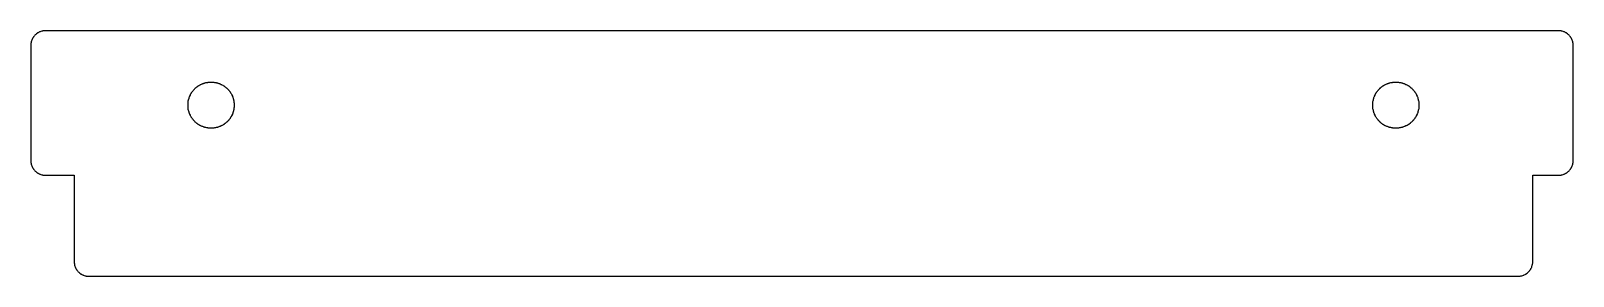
# Model space of a CAD drawing. Header units: metres. Extents: x -3 to 104, y -7 to 10.
import ezdxf

# ---------------------------------------------------------------- set-up
doc = ezdxf.new("R2010")
doc.units = ezdxf.units.M

msp = doc.modelspace()

# ---------------------------------------------------------------- linework, layer by layer
for p, q in [((-2.78, 9.63), (-2.8, 9.6)), ((-2.77, 9.64), (-2.78, 9.63)), ((-2.75, 9.66), (-2.77, 9.64)), ((-2.72, 9.69), (-2.75, 9.66)), ((-2.69, 9.72), (-2.72, 9.69)), ((-2.66, 9.75), (-2.69, 9.72)), ((-2.64, 9.77), (-2.66, 9.75)), ((-2.63, 9.78), (-2.64, 9.77)), ((-2.6, 9.8), (-2.63, 9.78)), ((-2.59, 9.81), (-2.6, 9.8)), ((-2.57, 9.82), (-2.59, 9.81)), ((-2.56, 9.83), (-2.57, 9.82)), ((-2.54, 9.84), (-2.56, 9.83)), ((-2.53, 9.85), (-2.54, 9.84)), ((-2.51, 9.86), (-2.53, 9.85)), ((-2.5, 9.87), (-2.51, 9.86)), ((-2.48, 9.88), (-2.5, 9.87)), ((-2.47, 9.88), (-2.48, 9.88)), ((-2.42, 9.91), (-2.47, 9.88)), ((-2.41, 9.91), (-2.42, 9.91)), ((-2.39, 9.92), (-2.41, 9.91)), ((-2.38, 9.93), (-2.39, 9.92)), ((-2.36, 9.93), (-2.38, 9.93)), ((-2.31, 9.95), (-2.36, 9.93)), ((-2.24, 9.97), (-2.31, 9.95)), ((-2.22, 9.97), (-2.24, 9.97)), ((-2.21, 9.98), (-2.22, 9.97)), ((-2.19, 9.98), (-2.21, 9.98)), ((-2.17, 9.98), (-2.19, 9.98)), ((-2.16, 9.99), (-2.17, 9.98)), ((-2.14, 9.99), (-2.16, 9.99)), ((-2.07, 10), (-2.14, 9.99)), ((-2.05, 10), (-2.07, 10)), ((-2.04, 10), (-2.05, 10)), ((-2.02, 10), (-2.04, 10)), ((102.77, 10), (-2.02, 10)), ((102.78, 10), (102.77, 10)), ((102.8, 10), (102.78, 10)), ((102.82, 10), (102.8, 10)), ((102.89, 9.99), (102.82, 10)), ((102.91, 9.99), (102.89, 9.99)), ((102.92, 9.98), (102.91, 9.99)), ((102.94, 9.98), (102.92, 9.98)), ((102.96, 9.98), (102.94, 9.98)), ((102.97, 9.97), (102.96, 9.98)), ((102.99, 9.97), (102.97, 9.97)), ((103.06, 9.95), (102.99, 9.97)), ((103.11, 9.93), (103.06, 9.95)), ((103.12, 9.93), (103.11, 9.93)), ((103.14, 9.92), (103.12, 9.93)), ((103.16, 9.91), (103.14, 9.92)), ((103.17, 9.91), (103.16, 9.91)), ((103.22, 9.88), (103.17, 9.91)), ((103.23, 9.88), (103.22, 9.88)), ((103.25, 9.87), (103.23, 9.88)), ((103.27, 9.86), (103.25, 9.87)), ((103.28, 9.85), (103.27, 9.86)), ((103.3, 9.84), (103.28, 9.85)), ((103.31, 9.83), (103.3, 9.84)), ((103.32, 9.82), (103.31, 9.83)), ((103.34, 9.81), (103.32, 9.82)), ((103.35, 9.8), (103.34, 9.81)), ((103.38, 9.78), (103.35, 9.8)), ((103.39, 9.77), (103.38, 9.78)), ((103.41, 9.75), (103.39, 9.77)), ((103.44, 9.72), (103.41, 9.75)), ((103.47, 9.69), (103.44, 9.72)), ((103.5, 9.66), (103.47, 9.69)), ((103.52, 9.64), (103.5, 9.66)), ((103.53, 9.63), (103.52, 9.64)), ((103.55, 9.6), (103.53, 9.63)), ((-2.99, 9.14), (-3, 9.07)), ((-3, 9.07), (-3, 9.05)), ((-3, 9.05), (-3, 9.04)), ((-3, 9.04), (-3, 9.02)), ((-3, 9.02), (-3, 0.98)), ((-2.98, 9.17), (-2.99, 9.16)), ((-2.99, 9.16), (-2.99, 9.14)), ((-2.97, 9.22), (-2.98, 9.21)), ((-2.98, 9.21), (-2.98, 9.19)), ((-2.98, 9.19), (-2.98, 9.17)), ((-2.95, 9.31), (-2.97, 9.24)), ((-2.97, 9.24), (-2.97, 9.22)), ((-2.93, 9.36), (-2.95, 9.31)), ((-2.92, 9.39), (-2.93, 9.38)), ((-2.93, 9.38), (-2.93, 9.36)), ((-2.91, 9.41), (-2.92, 9.39)), ((-2.88, 9.47), (-2.91, 9.42)), ((-2.91, 9.42), (-2.91, 9.41)), ((-2.87, 9.5), (-2.88, 9.48)), ((-2.88, 9.48), (-2.88, 9.47)), ((-2.86, 9.51), (-2.87, 9.5)), ((-2.85, 9.53), (-2.86, 9.51)), ((-2.84, 9.54), (-2.85, 9.53)), ((-2.83, 9.56), (-2.84, 9.54)), ((-2.82, 9.57), (-2.83, 9.56)), ((-2.81, 9.59), (-2.82, 9.57)), ((-2.8, 9.6), (-2.81, 9.59)), ((103.56, 9.59), (103.55, 9.6)), ((103.57, 9.57), (103.56, 9.59)), ((103.58, 9.56), (103.57, 9.57)), ((103.59, 9.54), (103.58, 9.56)), ((103.6, 9.53), (103.59, 9.54)), ((103.61, 9.51), (103.6, 9.53)), ((103.62, 9.5), (103.61, 9.51)), ((103.62, 9.48), (103.62, 9.5)), ((103.63, 9.47), (103.62, 9.48)), ((103.66, 9.42), (103.63, 9.47)), ((103.66, 9.41), (103.66, 9.42)), ((103.67, 9.39), (103.66, 9.41)), ((103.68, 9.38), (103.67, 9.39)), ((103.68, 9.36), (103.68, 9.38)), ((103.7, 9.31), (103.68, 9.36)), ((103.72, 9.24), (103.7, 9.31)), ((103.72, 9.22), (103.72, 9.24)), ((103.73, 9.21), (103.72, 9.22)), ((103.73, 9.19), (103.73, 9.21)), ((103.73, 9.17), (103.73, 9.19)), ((103.74, 9.16), (103.73, 9.17)), ((103.74, 9.14), (103.74, 9.16)), ((103.75, 9.07), (103.74, 9.14)), ((103.75, 9.05), (103.75, 9.07)), ((103.75, 9.04), (103.75, 9.05)), ((103.75, 9.02), (103.75, 9.04)), ((103.75, 0.98), (103.75, 9.02)), ((9.06, 6.4), (9.12, 6.41)), ((9.12, 6.41), (9.17, 6.42)), ((9.17, 6.42), (9.22, 6.43)), ((9.22, 6.43), (9.25, 6.43)), ((9.25, 6.43), (9.28, 6.44)), ((9.28, 6.44), (9.31, 6.44)), ((9.31, 6.44), (9.34, 6.44)), ((9.34, 6.44), (9.36, 6.45)), ((9.36, 6.45), (9.39, 6.45)), ((9.39, 6.45), (9.45, 6.45)), ((9.45, 6.45), (9.5, 6.45)), ((9.5, 6.45), (9.56, 6.45)), ((9.56, 6.45), (9.59, 6.45)), ((9.59, 6.45), (9.61, 6.44)), ((9.61, 6.44), (9.64, 6.44)), ((9.64, 6.44), (9.67, 6.44)), ((9.67, 6.44), (9.7, 6.43)), ((9.7, 6.43), (9.73, 6.43)), ((9.73, 6.43), (9.78, 6.42)), ((9.78, 6.42), (9.83, 6.41)), ((9.83, 6.41), (9.86, 6.4)), ((91.06, 6.4), (91.12, 6.41)), ((91.12, 6.41), (91.17, 6.42)), ((91.17, 6.42), (91.22, 6.43)), ((91.22, 6.43), (91.25, 6.43)), ((91.25, 6.43), (91.28, 6.44)), ((91.28, 6.44), (91.31, 6.44)), ((91.31, 6.44), (91.34, 6.44)), ((91.34, 6.44), (91.36, 6.45)), ((91.36, 6.45), (91.39, 6.45)), ((91.39, 6.45), (91.45, 6.45)), ((91.45, 6.45), (91.5, 6.45)), ((91.5, 6.45), (91.56, 6.45)), ((91.56, 6.45), (91.59, 6.45)), ((91.59, 6.45), (91.61, 6.44)), ((91.61, 6.44), (91.64, 6.44)), ((91.64, 6.44), (91.67, 6.44)), ((91.67, 6.44), (91.7, 6.43)), ((91.7, 6.43), (91.73, 6.43)), ((91.73, 6.43), (91.78, 6.42)), ((91.78, 6.42), (91.83, 6.41)), ((91.83, 6.41), (91.86, 6.4)), ((7.95, 5.34), (7.96, 5.37)), ((7.95, 5.32), (7.95, 5.34)), ((7.96, 5.37), (7.98, 5.42)), ((7.98, 5.42), (7.99, 5.45)), ((7.99, 5.45), (8, 5.48)), ((8, 5.48), (8.04, 5.55)), ((8.04, 5.55), (8.05, 5.58)), ((8.05, 5.58), (8.06, 5.6)), ((8.06, 5.6), (8.08, 5.63)), ((8.08, 5.63), (8.09, 5.65)), ((8.09, 5.65), (8.1, 5.67)), ((8.1, 5.67), (8.12, 5.7)), ((8.12, 5.7), (8.13, 5.72)), ((8.13, 5.72), (8.15, 5.75)), ((8.15, 5.75), (8.16, 5.77)), ((8.16, 5.77), (8.21, 5.83)), ((8.21, 5.83), (8.23, 5.86)), ((8.23, 5.86), (8.25, 5.88)), ((8.25, 5.88), (8.27, 5.9)), ((8.27, 5.9), (8.29, 5.92)), ((8.29, 5.92), (8.3, 5.94)), ((8.3, 5.94), (8.32, 5.96)), ((8.32, 5.96), (8.36, 6)), ((8.36, 6), (8.38, 6.02)), ((8.38, 6.02), (8.4, 6.04)), ((8.4, 6.04), (8.43, 6.06)), ((8.43, 6.06), (8.45, 6.08)), ((8.45, 6.08), (8.47, 6.09)), ((8.47, 6.09), (8.49, 6.11)), ((8.49, 6.11), (8.51, 6.13)), ((8.51, 6.13), (8.53, 6.14)), ((8.53, 6.14), (8.56, 6.16)), ((8.56, 6.16), (8.58, 6.18)), ((8.58, 6.18), (8.6, 6.19)), ((8.6, 6.19), (8.63, 6.21)), ((8.63, 6.21), (8.65, 6.22)), ((8.65, 6.22), (8.67, 6.24)), ((8.67, 6.24), (8.72, 6.26)), ((8.72, 6.26), (8.75, 6.28)), ((8.75, 6.28), (8.77, 6.29)), ((8.77, 6.29), (8.85, 6.32)), ((8.85, 6.32), (8.88, 6.33)), ((8.88, 6.33), (8.9, 6.34)), ((8.9, 6.34), (8.95, 6.36)), ((8.95, 6.36), (8.98, 6.37)), ((8.98, 6.37), (9.01, 6.38)), ((9.01, 6.38), (9.03, 6.39)), ((9.03, 6.39), (9.06, 6.4)), ((9.86, 6.4), (9.89, 6.4)), ((9.89, 6.4), (9.92, 6.39)), ((9.92, 6.39), (9.94, 6.38)), ((9.94, 6.38), (9.97, 6.37)), ((9.97, 6.37), (10, 6.36)), ((10, 6.36), (10.05, 6.34)), ((10.05, 6.34), (10.07, 6.33)), ((10.07, 6.33), (10.1, 6.32)), ((10.1, 6.32), (10.18, 6.29)), ((10.18, 6.29), (10.2, 6.28)), ((10.2, 6.28), (10.23, 6.26)), ((10.23, 6.26), (10.28, 6.24)), ((10.28, 6.24), (10.3, 6.22)), ((10.3, 6.22), (10.32, 6.21)), ((10.32, 6.21), (10.35, 6.19)), ((10.35, 6.19), (10.37, 6.18)), ((10.37, 6.18), (10.39, 6.16)), ((10.39, 6.16), (10.41, 6.14)), ((10.41, 6.14), (10.44, 6.13)), ((10.44, 6.13), (10.46, 6.11)), ((10.46, 6.11), (10.48, 6.09)), ((10.48, 6.09), (10.5, 6.08)), ((10.5, 6.08), (10.52, 6.06)), ((10.52, 6.06), (10.55, 6.04)), ((10.55, 6.04), (10.57, 6.02)), ((10.57, 6.02), (10.59, 6)), ((10.59, 6), (10.63, 5.96)), ((10.63, 5.96), (10.65, 5.94)), ((10.65, 5.94), (10.66, 5.92)), ((10.66, 5.92), (10.68, 5.9)), ((10.68, 5.9), (10.7, 5.88)), ((10.7, 5.88), (10.72, 5.86)), ((10.72, 5.86), (10.74, 5.83)), ((10.74, 5.83), (10.75, 5.81)), ((10.75, 5.81), (10.77, 5.79)), ((10.77, 5.79), (10.79, 5.77)), ((10.79, 5.77), (10.8, 5.75)), ((10.8, 5.75), (10.82, 5.72)), ((10.82, 5.72), (10.83, 5.7)), ((10.83, 5.7), (10.85, 5.67)), ((10.85, 5.67), (10.86, 5.65)), ((10.86, 5.65), (10.89, 5.6)), ((10.89, 5.6), (10.9, 5.58)), ((10.9, 5.58), (10.91, 5.55)), ((10.91, 5.55), (10.95, 5.48)), ((10.95, 5.48), (10.96, 5.45)), ((10.96, 5.45), (10.97, 5.42)), ((10.97, 5.42), (10.99, 5.37)), ((10.99, 5.37), (11, 5.34)), ((11, 5.34), (11, 5.32)), ((89.95, 5.34), (89.96, 5.37)), ((89.95, 5.32), (89.95, 5.34)), ((89.96, 5.37), (89.98, 5.42)), ((89.98, 5.42), (89.99, 5.45)), ((89.99, 5.45), (90, 5.48)), ((90, 5.48), (90.04, 5.55)), ((90.04, 5.55), (90.05, 5.58)), ((90.05, 5.58), (90.06, 5.6)), ((90.06, 5.6), (90.08, 5.63)), ((90.08, 5.63), (90.09, 5.65)), ((90.09, 5.65), (90.1, 5.67)), ((90.1, 5.67), (90.12, 5.7)), ((90.12, 5.7), (90.13, 5.72)), ((90.13, 5.72), (90.15, 5.75)), ((90.15, 5.75), (90.16, 5.77)), ((90.16, 5.77), (90.21, 5.83)), ((90.21, 5.83), (90.23, 5.86)), ((90.23, 5.86), (90.25, 5.88)), ((90.25, 5.88), (90.27, 5.9)), ((90.27, 5.9), (90.29, 5.92)), ((90.29, 5.92), (90.3, 5.94)), ((90.3, 5.94), (90.32, 5.96)), ((90.32, 5.96), (90.36, 6)), ((90.36, 6), (90.38, 6.02)), ((90.38, 6.02), (90.4, 6.04)), ((90.4, 6.04), (90.43, 6.06)), ((90.43, 6.06), (90.45, 6.08)), ((90.45, 6.08), (90.47, 6.09)), ((90.47, 6.09), (90.49, 6.11)), ((90.49, 6.11), (90.51, 6.13)), ((90.51, 6.13), (90.53, 6.14)), ((90.53, 6.14), (90.56, 6.16)), ((90.56, 6.16), (90.58, 6.18)), ((90.58, 6.18), (90.6, 6.19)), ((90.6, 6.19), (90.63, 6.21)), ((90.63, 6.21), (90.65, 6.22)), ((90.65, 6.22), (90.67, 6.24)), ((90.67, 6.24), (90.72, 6.26)), ((90.72, 6.26), (90.75, 6.28)), ((90.75, 6.28), (90.77, 6.29)), ((90.77, 6.29), (90.85, 6.32)), ((90.85, 6.32), (90.88, 6.33)), ((90.88, 6.33), (90.9, 6.34)), ((90.9, 6.34), (90.95, 6.36)), ((90.95, 6.36), (90.98, 6.37)), ((90.98, 6.37), (91.01, 6.38)), ((91.01, 6.38), (91.03, 6.39)), ((91.03, 6.39), (91.06, 6.4)), ((91.86, 6.4), (91.89, 6.4)), ((91.89, 6.4), (91.92, 6.39)), ((91.92, 6.39), (91.94, 6.38)), ((91.94, 6.38), (91.97, 6.37)), ((91.97, 6.37), (92, 6.36)), ((92, 6.36), (92.05, 6.34)), ((92.05, 6.34), (92.07, 6.33)), ((92.07, 6.33), (92.1, 6.32)), ((92.1, 6.32), (92.18, 6.29)), ((92.18, 6.29), (92.2, 6.28)), ((92.2, 6.28), (92.23, 6.26)), ((92.23, 6.26), (92.28, 6.24)), ((92.28, 6.24), (92.3, 6.22)), ((92.3, 6.22), (92.32, 6.21)), ((92.32, 6.21), (92.35, 6.19)), ((92.35, 6.19), (92.37, 6.18)), ((92.37, 6.18), (92.39, 6.16)), ((92.39, 6.16), (92.42, 6.14)), ((92.42, 6.14), (92.44, 6.13)), ((92.44, 6.13), (92.46, 6.11)), ((92.46, 6.11), (92.48, 6.09)), ((92.48, 6.09), (92.5, 6.08)), ((92.5, 6.08), (92.52, 6.06)), ((92.52, 6.06), (92.55, 6.04)), ((92.55, 6.04), (92.57, 6.02)), ((92.57, 6.02), (92.59, 6)), ((92.59, 6), (92.63, 5.96)), ((92.63, 5.96), (92.65, 5.94)), ((92.65, 5.94), (92.66, 5.92)), ((92.66, 5.92), (92.68, 5.9)), ((92.68, 5.9), (92.7, 5.88)), ((92.7, 5.88), (92.72, 5.86)), ((92.72, 5.86), (92.74, 5.83)), ((92.74, 5.83), (92.75, 5.81)), ((92.75, 5.81), (92.77, 5.79)), ((92.77, 5.79), (92.79, 5.77)), ((92.79, 5.77), (92.8, 5.75)), ((92.8, 5.75), (92.82, 5.72)), ((92.82, 5.72), (92.83, 5.7)), ((92.83, 5.7), (92.85, 5.67)), ((92.85, 5.67), (92.86, 5.65)), ((92.86, 5.65), (92.89, 5.6)), ((92.89, 5.6), (92.9, 5.58)), ((92.9, 5.58), (92.91, 5.55)), ((92.91, 5.55), (92.95, 5.48)), ((92.95, 5.48), (92.96, 5.45)), ((92.96, 5.45), (92.97, 5.42)), ((92.97, 5.42), (92.99, 5.37)), ((92.99, 5.37), (93, 5.34)), ((93, 5.34), (93, 5.32)), ((7.88, 5.02), (7.89, 5.04)), ((7.88, 4.99), (7.88, 5.02)), ((7.88, 4.96), (7.88, 4.99)), ((7.88, 4.93), (7.88, 4.96)), ((7.88, 4.88), (7.88, 4.93)), ((7.88, 4.82), (7.88, 4.88)), ((7.88, 4.77), (7.88, 4.82)), ((7.88, 4.74), (7.88, 4.77)), ((7.88, 4.71), (7.88, 4.74)), ((7.88, 4.68), (7.88, 4.71)), ((7.89, 4.66), (7.88, 4.68)), ((7.89, 5.1), (7.9, 5.16)), ((7.89, 5.07), (7.89, 5.1)), ((7.89, 5.04), (7.89, 5.07)), ((7.89, 4.63), (7.89, 4.66)), ((7.89, 4.6), (7.89, 4.63)), ((7.9, 4.54), (7.89, 4.6)), ((7.9, 5.16), (7.92, 5.21)), ((7.92, 4.49), (7.9, 4.54)), ((7.92, 5.24), (7.93, 5.26)), ((7.92, 5.21), (7.92, 5.24)), ((7.93, 4.44), (7.92, 4.49)), ((7.93, 5.26), (7.94, 5.29)), ((7.94, 4.41), (7.93, 4.44)), ((7.94, 5.29), (7.95, 5.32)), ((7.95, 4.38), (7.94, 4.41)), ((7.95, 4.36), (7.95, 4.38)), ((7.96, 4.33), (7.95, 4.36)), ((7.98, 4.28), (7.96, 4.33)), ((7.99, 4.25), (7.98, 4.28)), ((10.97, 4.28), (10.96, 4.25)), ((10.99, 4.33), (10.97, 4.28)), ((11, 4.36), (10.99, 4.33)), ((11, 5.32), (11.01, 5.29)), ((11.01, 4.41), (11, 4.38)), ((11, 4.38), (11, 4.36)), ((11.01, 5.29), (11.02, 5.26)), ((11.02, 4.44), (11.01, 4.41)), ((11.02, 5.26), (11.03, 5.24)), ((11.03, 4.49), (11.02, 4.44)), ((11.03, 5.24), (11.03, 5.21)), ((11.03, 5.21), (11.05, 5.16)), ((11.05, 4.54), (11.03, 4.49)), ((11.05, 5.16), (11.06, 5.1)), ((11.06, 4.6), (11.05, 4.54)), ((11.06, 5.1), (11.06, 5.07)), ((11.06, 5.07), (11.06, 5.04)), ((11.06, 5.04), (11.07, 5.02)), ((11.07, 4.68), (11.06, 4.66)), ((11.06, 4.66), (11.06, 4.63)), ((11.06, 4.63), (11.06, 4.6)), ((11.07, 5.02), (11.07, 4.99)), ((11.07, 4.99), (11.07, 4.96)), ((11.07, 4.96), (11.07, 4.93)), ((11.07, 4.93), (11.08, 4.88)), ((11.08, 4.82), (11.07, 4.77)), ((11.07, 4.77), (11.07, 4.74)), ((11.07, 4.74), (11.07, 4.71)), ((11.07, 4.71), (11.07, 4.68)), ((11.08, 4.88), (11.08, 4.82)), ((89.88, 5.02), (89.89, 5.04)), ((89.88, 4.99), (89.88, 5.02)), ((89.88, 4.96), (89.88, 4.99)), ((89.88, 4.93), (89.88, 4.96)), ((89.88, 4.88), (89.88, 4.93)), ((89.88, 4.82), (89.88, 4.88)), ((89.88, 4.77), (89.88, 4.82)), ((89.88, 4.74), (89.88, 4.77)), ((89.88, 4.71), (89.88, 4.74)), ((89.88, 4.68), (89.88, 4.71)), ((89.89, 4.66), (89.88, 4.68)), ((89.89, 5.1), (89.9, 5.16)), ((89.89, 5.07), (89.89, 5.1)), ((89.89, 5.04), (89.89, 5.07)), ((89.89, 4.63), (89.89, 4.66)), ((89.89, 4.6), (89.89, 4.63)), ((89.9, 4.54), (89.89, 4.6)), ((89.9, 5.16), (89.92, 5.21)), ((89.92, 4.49), (89.9, 4.54)), ((89.92, 5.24), (89.93, 5.26)), ((89.92, 5.21), (89.92, 5.24)), ((89.93, 4.44), (89.92, 4.49)), ((89.93, 5.26), (89.94, 5.29)), ((89.94, 4.41), (89.93, 4.44)), ((89.94, 5.29), (89.95, 5.32)), ((89.95, 4.38), (89.94, 4.41)), ((89.95, 4.36), (89.95, 4.38)), ((89.96, 4.33), (89.95, 4.36)), ((89.98, 4.28), (89.96, 4.33)), ((89.99, 4.25), (89.98, 4.28)), ((92.97, 4.28), (92.96, 4.25)), ((92.99, 4.33), (92.97, 4.28)), ((93, 4.36), (92.99, 4.33)), ((93, 5.32), (93.01, 5.29)), ((93.01, 4.41), (93, 4.38)), ((93, 4.38), (93, 4.36)), ((93.01, 5.29), (93.02, 5.26)), ((93.02, 4.44), (93.01, 4.41)), ((93.02, 5.26), (93.03, 5.24)), ((93.03, 4.49), (93.02, 4.44)), ((93.03, 5.24), (93.03, 5.21)), ((93.03, 5.21), (93.05, 5.16)), ((93.05, 4.54), (93.03, 4.49)), ((93.05, 5.16), (93.06, 5.1)), ((93.06, 4.6), (93.05, 4.54)), ((93.06, 5.1), (93.06, 5.07)), ((93.06, 5.07), (93.06, 5.04)), ((93.06, 5.04), (93.07, 5.02)), ((93.07, 4.68), (93.06, 4.66)), ((93.06, 4.66), (93.06, 4.63)), ((93.06, 4.63), (93.06, 4.6)), ((93.07, 5.02), (93.07, 4.99)), ((93.07, 4.99), (93.07, 4.96)), ((93.07, 4.96), (93.07, 4.93)), ((93.07, 4.93), (93.08, 4.88)), ((93.08, 4.82), (93.07, 4.77)), ((93.07, 4.77), (93.07, 4.74)), ((93.07, 4.74), (93.07, 4.71)), ((93.07, 4.71), (93.07, 4.68)), ((93.08, 4.88), (93.08, 4.82)), ((8, 4.22), (7.99, 4.25)), ((8.04, 4.15), (8, 4.22)), ((8.05, 4.12), (8.04, 4.15)), ((8.06, 4.1), (8.05, 4.12)), ((8.08, 4.07), (8.06, 4.1)), ((8.09, 4.05), (8.08, 4.07)), ((8.1, 4.03), (8.09, 4.05)), ((8.12, 4), (8.1, 4.03)), ((8.13, 3.98), (8.12, 4)), ((8.15, 3.96), (8.13, 3.98)), ((8.16, 3.93), (8.15, 3.96)), ((8.18, 3.91), (8.16, 3.93)), ((8.2, 3.89), (8.18, 3.91)), ((8.21, 3.87), (8.2, 3.89)), ((8.23, 3.84), (8.21, 3.87)), ((8.25, 3.82), (8.23, 3.84)), ((8.27, 3.8), (8.25, 3.82)), ((8.29, 3.78), (8.27, 3.8)), ((8.3, 3.76), (8.29, 3.78)), ((8.32, 3.74), (8.3, 3.76)), ((8.36, 3.7), (8.32, 3.74)), ((8.38, 3.68), (8.36, 3.7)), ((8.4, 3.66), (8.38, 3.68)), ((8.43, 3.64), (8.4, 3.66)), ((8.45, 3.62), (8.43, 3.64)), ((8.47, 3.61), (8.45, 3.62)), ((8.49, 3.59), (8.47, 3.61)), ((8.51, 3.57), (8.49, 3.59)), ((8.53, 3.56), (8.51, 3.57)), ((8.56, 3.54), (8.53, 3.56)), ((8.58, 3.52), (8.56, 3.54)), ((8.6, 3.51), (8.58, 3.52)), ((8.63, 3.49), (8.6, 3.51)), ((8.65, 3.48), (8.63, 3.49)), ((8.67, 3.46), (8.65, 3.48)), ((8.7, 3.45), (8.67, 3.46)), ((8.72, 3.44), (8.7, 3.45)), ((8.75, 3.42), (8.72, 3.44)), ((8.77, 3.41), (8.75, 3.42)), ((8.85, 3.38), (8.77, 3.41)), ((8.88, 3.37), (8.85, 3.38)), ((8.9, 3.36), (8.88, 3.37)), ((8.95, 3.34), (8.9, 3.36)), ((8.98, 3.33), (8.95, 3.34)), ((9.01, 3.32), (8.98, 3.33)), ((9.03, 3.31), (9.01, 3.32)), ((9.06, 3.3), (9.03, 3.31)), ((9.12, 3.29), (9.06, 3.3)), ((9.17, 3.28), (9.12, 3.29)), ((9.22, 3.27), (9.17, 3.28)), ((9.25, 3.27), (9.22, 3.27)), ((9.28, 3.26), (9.25, 3.27)), ((9.31, 3.26), (9.28, 3.26)), ((9.34, 3.26), (9.31, 3.26)), ((9.36, 3.25), (9.34, 3.26)), ((9.39, 3.25), (9.36, 3.25)), ((9.45, 3.25), (9.39, 3.25)), ((9.5, 3.25), (9.45, 3.25)), ((9.56, 3.25), (9.5, 3.25)), ((9.59, 3.25), (9.56, 3.25)), ((9.61, 3.26), (9.59, 3.25)), ((9.64, 3.26), (9.61, 3.26)), ((9.67, 3.26), (9.64, 3.26)), ((9.7, 3.27), (9.67, 3.26)), ((9.73, 3.27), (9.7, 3.27)), ((9.78, 3.28), (9.73, 3.27)), ((9.83, 3.29), (9.78, 3.28)), ((9.86, 3.3), (9.83, 3.29)), ((9.89, 3.3), (9.86, 3.3)), ((9.92, 3.31), (9.89, 3.3)), ((9.94, 3.32), (9.92, 3.31)), ((9.97, 3.33), (9.94, 3.32)), ((10, 3.34), (9.97, 3.33)), ((10.05, 3.36), (10, 3.34)), ((10.07, 3.37), (10.05, 3.36)), ((10.1, 3.38), (10.07, 3.37)), ((10.18, 3.41), (10.1, 3.38)), ((10.2, 3.42), (10.18, 3.41)), ((10.23, 3.44), (10.2, 3.42)), ((10.25, 3.45), (10.23, 3.44)), ((10.28, 3.46), (10.25, 3.45)), ((10.3, 3.48), (10.28, 3.46)), ((10.32, 3.49), (10.3, 3.48)), ((10.35, 3.51), (10.32, 3.49)), ((10.37, 3.52), (10.35, 3.51)), ((10.39, 3.54), (10.37, 3.52)), ((10.46, 3.59), (10.39, 3.54)), ((10.48, 3.61), (10.46, 3.59)), ((10.5, 3.62), (10.48, 3.61)), ((10.52, 3.64), (10.5, 3.62)), ((10.55, 3.66), (10.52, 3.64)), ((10.57, 3.68), (10.55, 3.66)), ((10.59, 3.7), (10.57, 3.68)), ((10.63, 3.74), (10.59, 3.7)), ((10.65, 3.76), (10.63, 3.74)), ((10.66, 3.78), (10.65, 3.76)), ((10.68, 3.8), (10.66, 3.78)), ((10.7, 3.82), (10.68, 3.8)), ((10.72, 3.84), (10.7, 3.82)), ((10.74, 3.87), (10.72, 3.84)), ((10.75, 3.89), (10.74, 3.87)), ((10.77, 3.91), (10.75, 3.89)), ((10.79, 3.93), (10.77, 3.91)), ((10.8, 3.96), (10.79, 3.93)), ((10.82, 3.98), (10.8, 3.96)), ((10.83, 4), (10.82, 3.98)), ((10.85, 4.03), (10.83, 4)), ((10.86, 4.05), (10.85, 4.03)), ((10.89, 4.1), (10.86, 4.05)), ((10.9, 4.12), (10.89, 4.1)), ((10.91, 4.15), (10.9, 4.12)), ((10.95, 4.22), (10.91, 4.15)), ((10.96, 4.25), (10.95, 4.22)), ((90, 4.22), (89.99, 4.25)), ((90.04, 4.15), (90, 4.22)), ((90.05, 4.12), (90.04, 4.15)), ((90.06, 4.1), (90.05, 4.12)), ((90.08, 4.07), (90.06, 4.1)), ((90.09, 4.05), (90.08, 4.07)), ((90.1, 4.03), (90.09, 4.05)), ((90.12, 4), (90.1, 4.03)), ((90.13, 3.98), (90.12, 4)), ((90.15, 3.96), (90.13, 3.98)), ((90.16, 3.93), (90.15, 3.96)), ((90.18, 3.91), (90.16, 3.93)), ((90.2, 3.89), (90.18, 3.91)), ((90.21, 3.87), (90.2, 3.89)), ((90.23, 3.84), (90.21, 3.87)), ((90.25, 3.82), (90.23, 3.84)), ((90.27, 3.8), (90.25, 3.82)), ((90.29, 3.78), (90.27, 3.8)), ((90.3, 3.76), (90.29, 3.78)), ((90.32, 3.74), (90.3, 3.76)), ((90.36, 3.7), (90.32, 3.74)), ((90.38, 3.68), (90.36, 3.7)), ((90.4, 3.66), (90.38, 3.68)), ((90.43, 3.64), (90.4, 3.66)), ((90.45, 3.62), (90.43, 3.64)), ((90.47, 3.61), (90.45, 3.62)), ((90.49, 3.59), (90.47, 3.61)), ((90.51, 3.57), (90.49, 3.59)), ((90.53, 3.56), (90.51, 3.57)), ((90.56, 3.54), (90.53, 3.56)), ((90.58, 3.52), (90.56, 3.54)), ((90.6, 3.51), (90.58, 3.52)), ((90.63, 3.49), (90.6, 3.51)), ((90.65, 3.48), (90.63, 3.49)), ((90.67, 3.46), (90.65, 3.48)), ((90.7, 3.45), (90.67, 3.46)), ((90.72, 3.44), (90.7, 3.45)), ((90.75, 3.42), (90.72, 3.44)), ((90.77, 3.41), (90.75, 3.42)), ((90.85, 3.38), (90.77, 3.41)), ((90.88, 3.37), (90.85, 3.38)), ((90.9, 3.36), (90.88, 3.37)), ((90.95, 3.34), (90.9, 3.36)), ((90.98, 3.33), (90.95, 3.34)), ((91.01, 3.32), (90.98, 3.33)), ((91.03, 3.31), (91.01, 3.32)), ((91.06, 3.3), (91.03, 3.31)), ((91.12, 3.29), (91.06, 3.3)), ((91.17, 3.28), (91.12, 3.29)), ((91.22, 3.27), (91.17, 3.28)), ((91.25, 3.27), (91.22, 3.27)), ((91.28, 3.26), (91.25, 3.27)), ((91.31, 3.26), (91.28, 3.26)), ((91.34, 3.26), (91.31, 3.26)), ((91.36, 3.25), (91.34, 3.26)), ((91.39, 3.25), (91.36, 3.25)), ((91.45, 3.25), (91.39, 3.25)), ((91.5, 3.25), (91.45, 3.25)), ((91.56, 3.25), (91.5, 3.25)), ((91.59, 3.25), (91.56, 3.25)), ((91.61, 3.26), (91.59, 3.25)), ((91.64, 3.26), (91.61, 3.26)), ((91.67, 3.26), (91.64, 3.26)), ((91.7, 3.27), (91.67, 3.26)), ((91.73, 3.27), (91.7, 3.27)), ((91.78, 3.28), (91.73, 3.27)), ((91.83, 3.29), (91.78, 3.28)), ((91.86, 3.3), (91.83, 3.29)), ((91.89, 3.3), (91.86, 3.3)), ((91.92, 3.31), (91.89, 3.3)), ((91.94, 3.32), (91.92, 3.31)), ((91.97, 3.33), (91.94, 3.32)), ((92, 3.34), (91.97, 3.33)), ((92.05, 3.36), (92, 3.34)), ((92.07, 3.37), (92.05, 3.36)), ((92.1, 3.38), (92.07, 3.37)), ((92.18, 3.41), (92.1, 3.38)), ((92.2, 3.42), (92.18, 3.41)), ((92.23, 3.44), (92.2, 3.42)), ((92.25, 3.45), (92.23, 3.44)), ((92.28, 3.46), (92.25, 3.45)), ((92.3, 3.48), (92.28, 3.46)), ((92.32, 3.49), (92.3, 3.48)), ((92.35, 3.51), (92.32, 3.49)), ((92.37, 3.52), (92.35, 3.51)), ((92.39, 3.54), (92.37, 3.52)), ((92.46, 3.59), (92.39, 3.54)), ((92.48, 3.61), (92.46, 3.59)), ((92.5, 3.62), (92.48, 3.61)), ((92.52, 3.64), (92.5, 3.62)), ((92.55, 3.66), (92.52, 3.64)), ((92.57, 3.68), (92.55, 3.66)), ((92.59, 3.7), (92.57, 3.68)), ((92.63, 3.74), (92.59, 3.7)), ((92.65, 3.76), (92.63, 3.74)), ((92.66, 3.78), (92.65, 3.76)), ((92.68, 3.8), (92.66, 3.78)), ((92.7, 3.82), (92.68, 3.8)), ((92.72, 3.84), (92.7, 3.82)), ((92.74, 3.87), (92.72, 3.84)), ((92.75, 3.89), (92.74, 3.87)), ((92.77, 3.91), (92.75, 3.89)), ((92.79, 3.93), (92.77, 3.91)), ((92.8, 3.96), (92.79, 3.93)), ((92.82, 3.98), (92.8, 3.96)), ((92.83, 4), (92.82, 3.98)), ((92.85, 4.03), (92.83, 4)), ((92.86, 4.05), (92.85, 4.03)), ((92.89, 4.1), (92.86, 4.05)), ((92.9, 4.12), (92.89, 4.1)), ((92.91, 4.15), (92.9, 4.12)), ((92.95, 4.22), (92.91, 4.15)), ((92.96, 4.25), (92.95, 4.22)), ((-3, 0.98), (-3, 0.96)), ((-3, 0.96), (-3, 0.95)), ((-3, 0.95), (-3, 0.93)), ((-3, 0.93), (-2.99, 0.86)), ((-2.99, 0.86), (-2.99, 0.84)), ((-2.99, 0.84), (-2.98, 0.83)), ((-2.98, 0.83), (-2.98, 0.81)), ((-2.98, 0.81), (-2.98, 0.79)), ((-2.98, 0.79), (-2.97, 0.78)), ((-2.97, 0.78), (-2.97, 0.76)), ((-2.97, 0.76), (-2.95, 0.69)), ((-2.95, 0.69), (-2.93, 0.64)), ((-2.93, 0.64), (-2.93, 0.62)), ((-2.93, 0.62), (-2.92, 0.61)), ((-2.92, 0.61), (-2.91, 0.59)), ((-2.91, 0.59), (-2.91, 0.58)), ((-2.91, 0.58), (-2.88, 0.53)), ((-2.88, 0.53), (-2.88, 0.52)), ((-2.88, 0.52), (-2.87, 0.5)), ((-2.87, 0.5), (-2.86, 0.49)), ((-2.86, 0.49), (-2.85, 0.47)), ((-2.85, 0.47), (-2.84, 0.46)), ((-2.84, 0.46), (-2.83, 0.44)), ((-2.83, 0.44), (-2.82, 0.43)), ((-2.82, 0.43), (-2.81, 0.41)), ((-2.81, 0.41), (-2.8, 0.4)), ((-2.8, 0.4), (-2.78, 0.37)), ((-2.78, 0.37), (-2.77, 0.36)), ((-2.77, 0.36), (-2.75, 0.34)), ((-2.75, 0.34), (-2.72, 0.31)), ((-2.72, 0.31), (-2.69, 0.28)), ((-2.69, 0.28), (-2.66, 0.25)), ((-2.66, 0.25), (-2.64, 0.23)), ((-2.64, 0.23), (-2.63, 0.22)), ((-2.63, 0.22), (-2.6, 0.2)), ((-2.6, 0.2), (-2.59, 0.19)), ((-2.59, 0.19), (-2.57, 0.18)), ((-2.57, 0.18), (-2.56, 0.17)), ((-2.56, 0.17), (-2.54, 0.16)), ((-2.54, 0.16), (-2.53, 0.15)), ((-2.53, 0.15), (-2.51, 0.14)), ((-2.51, 0.14), (-2.5, 0.13)), ((-2.5, 0.13), (-2.48, 0.12)), ((-2.48, 0.12), (-2.47, 0.12)), ((-2.47, 0.12), (-2.42, 0.09)), ((-2.42, 0.09), (-2.41, 0.09)), ((-2.41, 0.09), (-2.39, 0.08)), ((-2.39, 0.08), (-2.38, 0.07)), ((-2.38, 0.07), (-2.36, 0.07)), ((-2.36, 0.07), (-2.31, 0.05)), ((-2.31, 0.05), (-2.24, 0.03)), ((-2.24, 0.03), (-2.22, 0.03)), ((-2.22, 0.03), (-2.21, 0.02)), ((-2.21, 0.02), (-2.19, 0.02)), ((-2.19, 0.02), (-2.17, 0.02)), ((-2.17, 0.02), (-2.16, 0.01)), ((-2.16, 0.01), (-2.14, 0.01)), ((-2.14, 0.01), (-2.07, 0)), ((-2.07, 0), (-2.05, 0)), ((-2.05, 0), (-2.04, 0)), ((-2.04, 0), (-2.02, 0)), ((-2.02, 0), (0, 0)), ((0, 0), (0, -6.02)), ((100.95, -6.02), (100.95, 0)), ((100.95, 0), (102.77, 0)), ((102.77, 0), (102.78, 0)), ((102.78, 0), (102.8, 0)), ((102.8, 0), (102.82, 0)), ((102.82, 0), (102.89, 0.01)), ((102.89, 0.01), (102.91, 0.01)), ((102.91, 0.01), (102.92, 0.02)), ((102.92, 0.02), (102.94, 0.02)), ((102.94, 0.02), (102.96, 0.02)), ((102.96, 0.02), (102.97, 0.03)), ((102.97, 0.03), (102.99, 0.03)), ((102.99, 0.03), (103.06, 0.05)), ((103.06, 0.05), (103.11, 0.07)), ((103.11, 0.07), (103.12, 0.07)), ((103.12, 0.07), (103.14, 0.08)), ((103.14, 0.08), (103.16, 0.09)), ((103.16, 0.09), (103.17, 0.09)), ((103.17, 0.09), (103.22, 0.12)), ((103.22, 0.12), (103.23, 0.12)), ((103.23, 0.12), (103.25, 0.13)), ((103.25, 0.13), (103.27, 0.14)), ((103.27, 0.14), (103.28, 0.15)), ((103.28, 0.15), (103.3, 0.16)), ((103.3, 0.16), (103.31, 0.17)), ((103.31, 0.17), (103.32, 0.18)), ((103.32, 0.18), (103.34, 0.19)), ((103.34, 0.19), (103.35, 0.2)), ((103.35, 0.2), (103.38, 0.22)), ((103.38, 0.22), (103.39, 0.23)), ((103.39, 0.23), (103.41, 0.25)), ((103.41, 0.25), (103.44, 0.28)), ((103.44, 0.28), (103.47, 0.31)), ((103.47, 0.31), (103.5, 0.34)), ((103.5, 0.34), (103.52, 0.36)), ((103.52, 0.36), (103.53, 0.37)), ((103.53, 0.37), (103.55, 0.4)), ((103.55, 0.4), (103.56, 0.41)), ((103.56, 0.41), (103.57, 0.43)), ((103.57, 0.43), (103.58, 0.44)), ((103.58, 0.44), (103.59, 0.46)), ((103.59, 0.46), (103.6, 0.47)), ((103.6, 0.47), (103.61, 0.49)), ((103.61, 0.49), (103.62, 0.5)), ((103.62, 0.52), (103.63, 0.53)), ((103.62, 0.5), (103.62, 0.52)), ((103.63, 0.53), (103.66, 0.58)), ((103.66, 0.59), (103.67, 0.61)), ((103.66, 0.58), (103.66, 0.59)), ((103.67, 0.61), (103.68, 0.62)), ((103.68, 0.64), (103.7, 0.69)), ((103.68, 0.62), (103.68, 0.64)), ((103.7, 0.69), (103.72, 0.76)), ((103.72, 0.78), (103.73, 0.79)), ((103.72, 0.76), (103.72, 0.78)), ((103.73, 0.83), (103.74, 0.84)), ((103.73, 0.81), (103.73, 0.83)), ((103.73, 0.79), (103.73, 0.81)), ((103.74, 0.86), (103.75, 0.93)), ((103.74, 0.84), (103.74, 0.86)), ((103.75, 0.96), (103.75, 0.98)), ((103.75, 0.95), (103.75, 0.96)), ((103.75, 0.93), (103.75, 0.95)), ((0, -6.02), (0, -6.04)), ((0, -6.04), (0, -6.05)), ((0, -6.05), (0, -6.07)), ((0, -6.07), (0.01, -6.14)), ((0.01, -6.14), (0.01, -6.16)), ((0.01, -6.16), (0.02, -6.17)), ((0.02, -6.17), (0.02, -6.19)), ((0.02, -6.19), (0.02, -6.21)), ((0.02, -6.21), (0.03, -6.22)), ((0.03, -6.22), (0.03, -6.24)), ((0.03, -6.24), (0.05, -6.31)), ((0.05, -6.31), (0.07, -6.36)), ((0.07, -6.36), (0.07, -6.38)), ((0.07, -6.38), (0.08, -6.39)), ((0.08, -6.39), (0.09, -6.41)), ((100.86, -6.41), (100.88, -6.38)), ((100.88, -6.36), (100.9, -6.31)), ((100.88, -6.38), (100.88, -6.36)), ((100.9, -6.31), (100.92, -6.26)), ((100.92, -6.22), (100.93, -6.21)), ((100.92, -6.24), (100.92, -6.22)), ((100.92, -6.26), (100.92, -6.24)), ((100.93, -6.19), (100.94, -6.17)), ((100.93, -6.21), (100.93, -6.19)), ((100.94, -6.14), (100.95, -6.09)), ((100.94, -6.16), (100.94, -6.14)), ((100.94, -6.17), (100.94, -6.16)), ((100.95, -6.05), (100.95, -6.02)), ((100.95, -6.07), (100.95, -6.05)), ((100.95, -6.09), (100.95, -6.07)), ((0.09, -6.41), (0.09, -6.42)), ((0.09, -6.42), (0.12, -6.47)), ((0.12, -6.47), (0.12, -6.48)), ((0.12, -6.48), (0.13, -6.5)), ((0.13, -6.5), (0.14, -6.51)), ((0.14, -6.51), (0.15, -6.53)), ((0.15, -6.53), (0.16, -6.54)), ((0.16, -6.54), (0.17, -6.56)), ((0.17, -6.56), (0.18, -6.57)), ((0.18, -6.57), (0.19, -6.59)), ((0.19, -6.59), (0.2, -6.6)), ((0.2, -6.6), (0.22, -6.63)), ((0.22, -6.63), (0.23, -6.64)), ((0.23, -6.64), (0.25, -6.66)), ((0.25, -6.66), (0.28, -6.69)), ((0.28, -6.69), (0.31, -6.72)), ((0.31, -6.72), (0.34, -6.75)), ((0.34, -6.75), (0.36, -6.77)), ((0.36, -6.77), (0.37, -6.78)), ((0.37, -6.78), (0.4, -6.8)), ((0.4, -6.8), (0.41, -6.81)), ((0.41, -6.81), (0.43, -6.82)), ((0.43, -6.82), (0.44, -6.83)), ((0.44, -6.83), (0.46, -6.84)), ((0.46, -6.84), (0.47, -6.85)), ((0.47, -6.85), (0.49, -6.86)), ((0.49, -6.86), (0.5, -6.87)), ((0.5, -6.87), (0.52, -6.88)), ((0.52, -6.88), (0.53, -6.88)), ((0.53, -6.88), (0.58, -6.91)), ((0.58, -6.91), (0.59, -6.91)), ((0.59, -6.91), (0.61, -6.92)), ((0.61, -6.92), (0.62, -6.93)), ((0.62, -6.93), (0.64, -6.93)), ((0.64, -6.93), (0.69, -6.95)), ((0.69, -6.95), (0.76, -6.97)), ((0.76, -6.97), (0.78, -6.97)), ((0.78, -6.97), (0.79, -6.98)), ((0.79, -6.98), (0.81, -6.98)), ((0.81, -6.98), (0.83, -6.98)), ((0.83, -6.98), (0.84, -6.99)), ((0.84, -6.99), (0.86, -6.99)), ((0.86, -6.99), (0.93, -7)), ((0.93, -7), (0.95, -7)), ((0.95, -7), (0.96, -7)), ((0.96, -7), (0.98, -7)), ((0.98, -7), (99.97, -7)), ((99.97, -7), (99.99, -7)), ((99.99, -7), (100, -7)), ((100, -7), (100.02, -7)), ((100.02, -7), (100.07, -6.99)), ((100.07, -6.99), (100.09, -6.99)), ((100.09, -6.99), (100.12, -6.98)), ((100.12, -6.98), (100.14, -6.98)), ((100.14, -6.98), (100.16, -6.98)), ((100.16, -6.98), (100.17, -6.97)), ((100.17, -6.97), (100.19, -6.97)), ((100.19, -6.97), (100.26, -6.95)), ((100.26, -6.95), (100.31, -6.93)), ((100.31, -6.93), (100.32, -6.93)), ((100.32, -6.93), (100.34, -6.92)), ((100.34, -6.92), (100.36, -6.91)), ((100.36, -6.91), (100.37, -6.91)), ((100.37, -6.91), (100.42, -6.88)), ((100.42, -6.88), (100.44, -6.88)), ((100.44, -6.88), (100.45, -6.87)), ((100.45, -6.87), (100.47, -6.86)), ((100.47, -6.86), (100.48, -6.85)), ((100.48, -6.85), (100.5, -6.84)), ((100.5, -6.84), (100.51, -6.83)), ((100.51, -6.83), (100.52, -6.82)), ((100.52, -6.82), (100.54, -6.81)), ((100.54, -6.81), (100.55, -6.8)), ((100.55, -6.8), (100.58, -6.78)), ((100.58, -6.78), (100.59, -6.77)), ((100.59, -6.77), (100.61, -6.75)), ((100.61, -6.75), (100.64, -6.72)), ((100.64, -6.72), (100.66, -6.71)), ((100.66, -6.71), (100.67, -6.69)), ((100.67, -6.69), (100.68, -6.68)), ((100.68, -6.68), (100.7, -6.66)), ((100.7, -6.66), (100.72, -6.64)), ((100.72, -6.64), (100.73, -6.63)), ((100.73, -6.63), (100.75, -6.6)), ((100.75, -6.6), (100.76, -6.59)), ((100.76, -6.59), (100.77, -6.57)), ((100.77, -6.57), (100.78, -6.56)), ((100.78, -6.56), (100.79, -6.54)), ((100.79, -6.54), (100.8, -6.53)), ((100.8, -6.53), (100.81, -6.51)), ((100.81, -6.51), (100.82, -6.5)), ((100.82, -6.48), (100.83, -6.47)), ((100.82, -6.5), (100.82, -6.48)), ((100.83, -6.47), (100.86, -6.42)), ((100.86, -6.42), (100.86, -6.41))]:
    msp.add_line(p, q)

doc.saveas('drawing.dxf')
